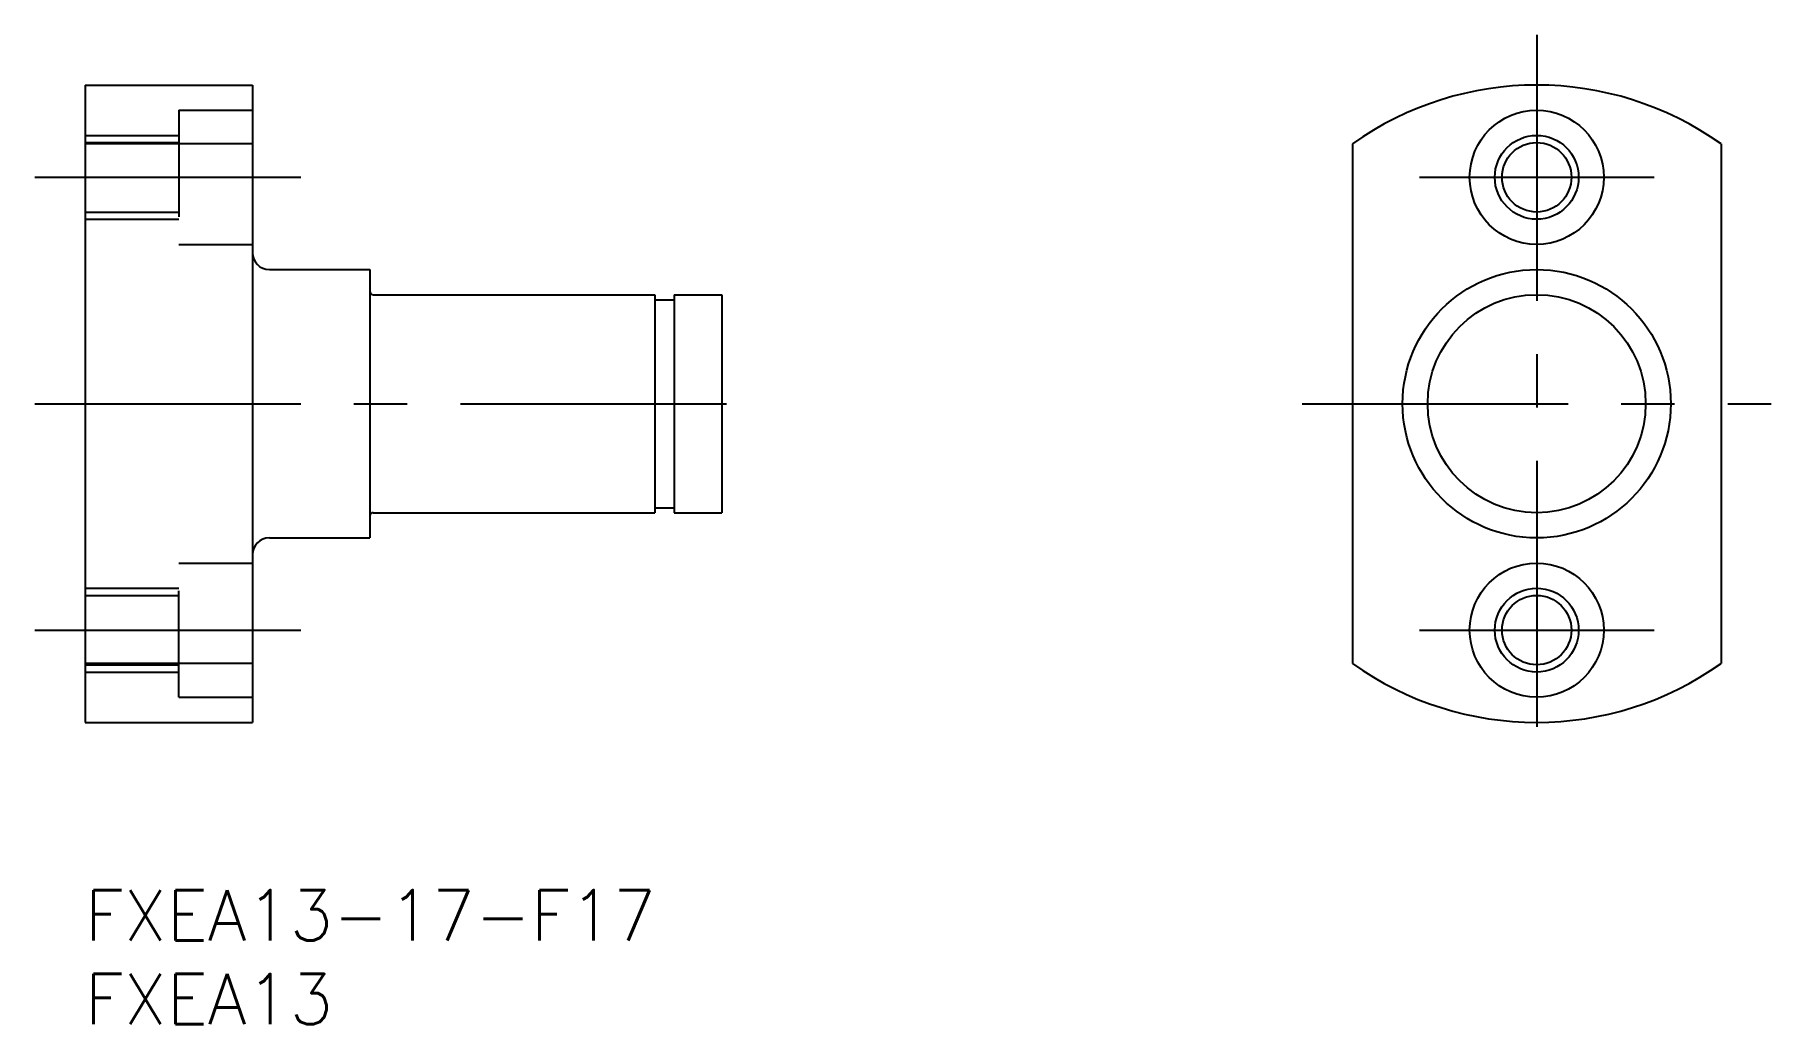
# Model space of a CAD drawing. Extents: x -3 to 101, y -8 to 51.
import ezdxf

# ---------------------------------------------------------------- set-up
doc = ezdxf.new("R2010")
doc.units = 0
doc.header["$LTSCALE"] = 0.5
doc.linetypes.add('CENTER', pattern=[50.8, 31.75, -6.35, 6.35, -6.35])
doc.linetypes.add('DASHED', pattern=[19.05, 12.7, -6.35])
for name, color, linetype in [('MSM_CENTER', 1, 'CENTER'), ('MSM_CONTINUOUS', 7, 'CONTINUOUS'), ('MSM_DASHED', 4, 'DASHED'), ('MSM_NARROW', 5, 'CONTINUOUS'), ('MSM_PART_NUMBER', 7, 'CONTINUOUS')]:
    doc.layers.add(name, color=color, linetype=linetype)
doc.styles.get("Standard").update_dxf_attribs({"font": 'txt.shx', "height": 3, "bigfont": 'bigfont.shx'})

# ---------------------------------------------------------------- blocks, each defined once
blk = doc.blocks.new('*U6')
at = {"layer": 'MSM_PART_NUMBER'}
blk.add_text('FXEA13-17-F17', height=3, dxfattribs=at).set_placement((0, -3))
blk = doc.blocks.new('*U7')
at = {"layer": 'MSM_PART_NUMBER'}
blk.add_text('FXEA13', height=3, dxfattribs=at).set_placement((0, -8))

msp = doc.modelspace()

# ---------------------------------------------------------------- linework, layer by layer
at = {"layer": 'MSM_CENTER'}
for p, q in [((86.62, 51), (86.62, 7)), ((-3, 42.5), (13, 42.5)), ((79.62, 42.5), (93.62, 42.5)), ((-3, 29), (41, 29)), ((72.62, 29), (100.62, 29)), ((-3, 15.5), (13, 15.5)), ((79.62, 15.5), (93.62, 15.5))]:
    msp.add_line(p, q, dxfattribs=at)
at = {"layer": 'MSM_CONTINUOUS'}
for p, q in [((0, 48), (0, 10)), ((0, 48), (10, 48)), ((10, 48), (10, 10)), ((10, 44.49), (0, 44.49)), ((75.62, 44.49), (75.62, 13.51)), ((97.62, 44.49), (97.62, 13.51)), ((10, 38.5), (10, 38.5)), ((11, 37), (17, 37)), ((17, 37), (17, 21)), ((17.2, 35.5), (34, 35.5)), ((34, 35.5), (34, 22.5)), ((35.15, 35.5), (35.15, 22.5)), ((35.15, 35.5), (38, 35.5)), ((38, 35.5), (38, 22.5)), ((34, 35.2), (35.15, 35.2)), ((10, 29), (10, 29)), ((34, 22.8), (35.15, 22.8)), ((17.2, 22.5), (34, 22.5)), ((35.15, 22.5), (38, 22.5)), ((11, 21), (17, 21)), ((10, 19.5), (10, 19.5)), ((10, 13.51), (0, 13.51)), ((0, 10), (10, 10))]:
    msp.add_line(p, q, dxfattribs=at)
for centre, radius in [((86.62, 42.5), 4), ((86.62, 42.5), 2.07), ((86.62, 29), 8), ((86.62, 29), 6.5), ((86.62, 15.5), 4), ((86.62, 15.5), 2.07)]:
    msp.add_circle(centre, radius, dxfattribs=at)
for centre, radius, start, end in [((86.62, 29), 19, 54.6235, 125.3765), ((11, 38), 1, 180, 270), ((17.2, 35.7), 0.2, 180, 270), ((17.2, 22.3), 0.2, 90, 180), ((11, 20), 1, 90, 180), ((86.62, 29), 19, 234.6235, 305.3765)]:
    msp.add_arc(centre, radius, start, end, dxfattribs=at)
at = {"layer": 'MSM_DASHED'}
for p, q in [((5.6, 46.5), (10, 46.5)), ((5.6, 46.5), (5.6, 38.5)), ((0, 45), (5.6, 45)), ((0, 44.57), (5.6, 44.57)), ((0, 40.43), (5.6, 40.43)), ((0, 40), (5.6, 40)), ((5.6, 38.5), (10, 38.5)), ((5.6, 11.5), (5.6, 19.5)), ((5.6, 19.5), (10, 19.5)), ((0, 18), (5.6, 18)), ((0, 17.57), (5.6, 17.57)), ((0, 13.43), (5.6, 13.43)), ((0, 13), (5.6, 13)), ((5.6, 11.5), (10, 11.5))]:
    msp.add_line(p, q, dxfattribs=at)
at = {"layer": 'MSM_NARROW'}
for centre in [(86.62, 42.5), (86.62, 15.5)]:
    msp.add_circle(centre, 2.5, dxfattribs=at)

# ---------------------------------------------------------------- block references
at = {"layer": 'MSM_CONTINUOUS'}
for name in ['*U6', '*U7']:
    msp.add_blockref(name, (0, 0), dxfattribs=at)

doc.saveas('drawing.dxf')
